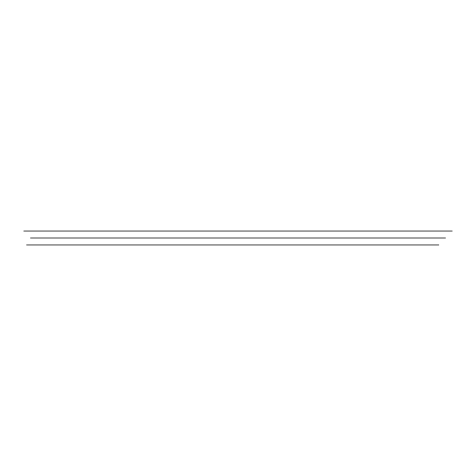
<?xml version="1.0" encoding="UTF-8"?>
<svg xmlns="http://www.w3.org/2000/svg" width="476" height="476" viewBox="0 0 476 476"><rect width="100%" height="100%" fill="white"/><g stroke="black" fill="none" stroke-linecap="round" stroke-linejoin="round"><path stroke-width="0.71" d="M23.8 231.038L452.2 231.038M30.494 238L445.506 238M26.573 244.961L438.812 244.961"/></g></svg>
